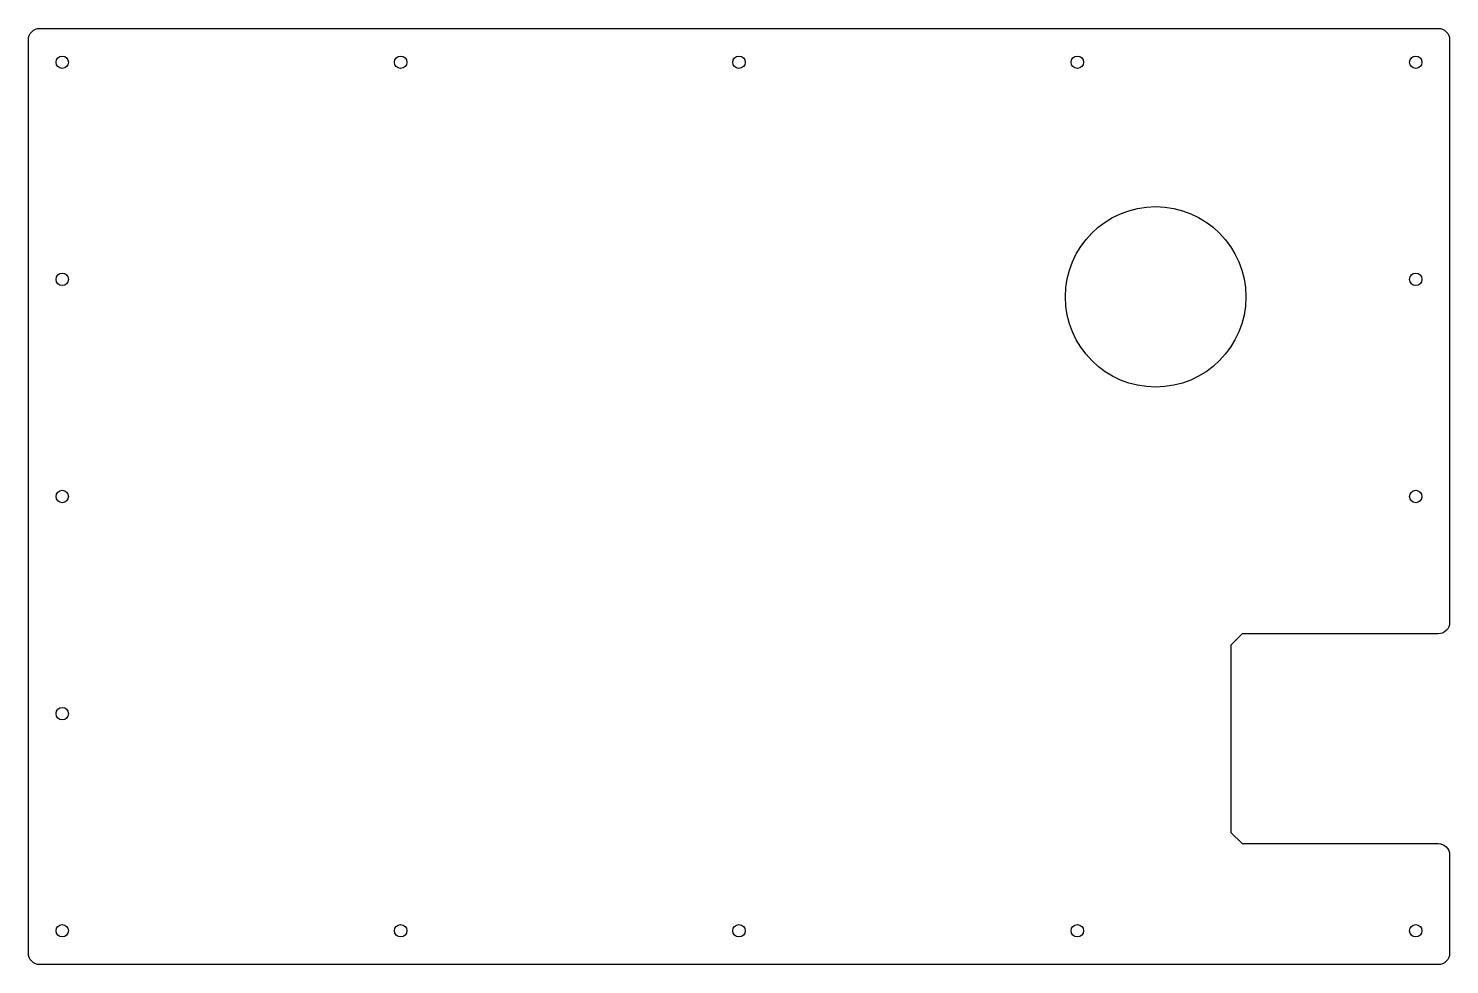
# Model space of a CAD drawing. Header units: millimetres. Extents: x -615 to 15, y 0 to 415.
import ezdxf

# ---------------------------------------------------------------- set-up
doc = ezdxf.new("R2010")
doc.units = ezdxf.units.MM
doc.layers.get('0').update_dxf_attribs({"linetype": 'CONTINUOUS'})

msp = doc.modelspace()

# ---------------------------------------------------------------- linework, layer by layer
msp.add_lwpolyline([(15, 151.6, -0.414214), (10, 146.6), (-77, 146.6), (-82, 141.6), (-82, 58.6), (-77, 53.6), (10, 53.6, -0.414214), (15, 48.6), (15, 5, -0.414214), (10, 0), (-610, 0, -0.414214), (-615, 5), (-615, 410, -0.414214), (-610, 415), (10, 415, -0.414214), (15, 410)], format="xyb", close=True)
for centre, radius in [((-600, 400), 2.75), ((-450, 400), 2.75), ((-300, 400), 2.75), ((-150, 400), 2.75), ((0, 400), 2.75), ((-115.3, 296), 40), ((-600, 303.75), 2.75), ((0, 303.75), 2.75), ((-600, 207.5), 2.75), ((0, 207.5), 2.75), ((-600, 111.25), 2.75), ((-600, 15), 2.75), ((-450, 15), 2.75), ((-300, 15), 2.75), ((-150, 15), 2.75), ((0, 15), 2.75)]:
    msp.add_circle(centre, radius)

doc.saveas('drawing.dxf')
